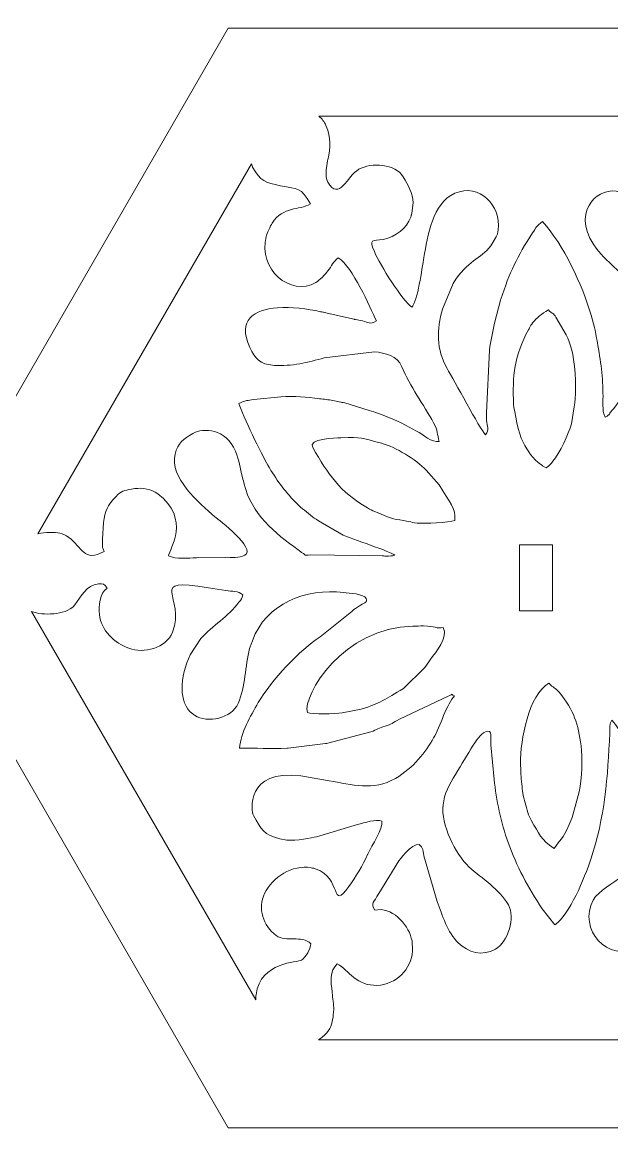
# Model space of a CAD drawing. Header units: centimetres. Extents: x -130 to 92, y -33 to 29.
# Drawn here: x -100.09 to -89.36, y -32.58 to -12.47 of the extents above; entities that cross this region are included whole.
import ezdxf

# ---------------------------------------------------------------- set-up
doc = ezdxf.new("R2010")
doc.units = ezdxf.units.CM
doc.header["$MEASUREMENT"] = 0
doc.layers.add('layer 1', color=7, linetype='Continuous')

msp = doc.modelspace()

# ---------------------------------------------------------------- linework, layer by layer
at = {"layer": 'layer 1', "color": 250, "lineweight": 9}
for points, knots in [([(-116.77003, 1.06752), (-116.77003, 1.06752), (-110.99653, 1.06752), (-110.99653, 1.06752), (-110.99653, 1.06752), (-110.99653, 1.06752), (-105.22303, 1.06754), (-105.22303, 1.06754), (-105.22303, 1.06754), (-105.22303, 1.06754), (-102.33627, -3.93246), (-102.33627, -3.93246), (-102.33627, -3.93246), (-102.33627, -3.93246), (-99.44953, -8.93246), (-99.44953, -8.93246), (-99.44953, -8.93246), (-99.44953, -8.93246), (-102.33629, -13.93246), (-102.33629, -13.93246), (-102.33629, -13.93246), (-102.33629, -13.93246), (-105.22303, -18.93244), (-105.22303, -18.93244), (-105.22303, -18.93244), (-105.22303, -18.93244), (-110.99653, -18.93244), (-110.99653, -18.93244), (-110.99653, -18.93244), (-110.99653, -18.93244), (-116.77003, -18.93246), (-116.77003, -18.93246), (-116.77003, -18.93246), (-116.77003, -18.93246), (-119.65679, -13.93246), (-119.65679, -13.93246), (-119.65679, -13.93246), (-119.65679, -13.93246), (-122.54353, -8.93246), (-122.54353, -8.93246), (-122.54353, -8.93246), (-122.54353, -8.93246), (-119.65677, -3.93246), (-119.65677, -3.93246), (-119.65677, -3.93246), (-119.65677, -3.93246), (-116.77003, 1.06752), (-116.77003, 1.06752)], [0, 0, 0, 0, 0.07692308, 0.07692308, 0.07692308, 0.07692308, 0.15384615, 0.15384615, 0.15384615, 0.15384615, 0.23076923, 0.23076923, 0.23076923, 0.23076923, 0.30769231, 0.30769231, 0.30769231, 0.30769231, 0.38461538, 0.38461538, 0.38461538, 0.38461538, 0.46153846, 0.46153846, 0.46153846, 0.46153846, 0.53846154, 0.53846154, 0.53846154, 0.53846154, 0.61538462, 0.61538462, 0.61538462, 0.61538462, 0.69230769, 0.69230769, 0.69230769, 0.69230769, 0.76923077, 0.76923077, 0.76923077, 0.76923077, 0.84615385, 0.84615385, 0.84615385, 0.84615385, 1, 1, 1, 1]), ([(-96.33909, -12.58298), (-96.33909, -12.58298), (-90.56559, -12.58298), (-90.56559, -12.58298), (-90.56559, -12.58298), (-90.56559, -12.58298), (-84.79209, -12.58296), (-84.79209, -12.58296), (-84.79209, -12.58296), (-84.79209, -12.58296), (-81.90533, -17.58296), (-81.90533, -17.58296), (-81.90533, -17.58296), (-81.90533, -17.58296), (-79.01859, -22.58296), (-79.01859, -22.58296), (-79.01859, -22.58296), (-79.01859, -22.58296), (-81.90535, -27.58296), (-81.90535, -27.58296), (-81.90535, -27.58296), (-81.90535, -27.58296), (-84.79209, -32.58294), (-84.79209, -32.58294), (-84.79209, -32.58294), (-84.79209, -32.58294), (-90.56559, -32.58294), (-90.56559, -32.58294), (-90.56559, -32.58294), (-90.56559, -32.58294), (-96.33909, -32.58296), (-96.33909, -32.58296), (-96.33909, -32.58296), (-96.33909, -32.58296), (-99.22585, -27.58296), (-99.22585, -27.58296), (-99.22585, -27.58296), (-99.22585, -27.58296), (-102.11259, -22.58296), (-102.11259, -22.58296), (-102.11259, -22.58296), (-102.11259, -22.58296), (-99.22583, -17.58296), (-99.22583, -17.58296), (-99.22583, -17.58296), (-99.22583, -17.58296), (-96.33909, -12.58298), (-96.33909, -12.58298)], [0, 0, 0, 0, 0.07692308, 0.07692308, 0.07692308, 0.07692308, 0.15384615, 0.15384615, 0.15384615, 0.15384615, 0.23076923, 0.23076923, 0.23076923, 0.23076923, 0.30769231, 0.30769231, 0.30769231, 0.30769231, 0.38461538, 0.38461538, 0.38461538, 0.38461538, 0.46153846, 0.46153846, 0.46153846, 0.46153846, 0.53846154, 0.53846154, 0.53846154, 0.53846154, 0.61538462, 0.61538462, 0.61538462, 0.61538462, 0.69230769, 0.69230769, 0.69230769, 0.69230769, 0.76923077, 0.76923077, 0.76923077, 0.76923077, 0.84615385, 0.84615385, 0.84615385, 0.84615385, 1, 1, 1, 1]), ([(-86.37493, -14.18296), (-86.37493, -14.18296), (-94.69031, -14.18298), (-94.69031, -14.18298), (-94.69031, -14.18298), (-94.63469, -14.22938), (-94.58959, -14.28726), (-94.56123, -14.35774), (-94.56123, -14.35774), (-94.46599, -14.59446), (-94.47331, -14.73764), (-94.52959, -14.98022), (-94.52959, -14.98022), (-94.53081, -14.98548), (-94.53291, -14.99296), (-94.53405, -14.99826), (-94.53405, -14.99826), (-94.53405, -14.99826), (-94.55409, -15.12742), (-94.55409, -15.12742), (-94.55409, -15.12742), (-94.56059, -15.19656), (-94.57327, -15.30322), (-94.52619, -15.3848), (-94.52619, -15.3848), (-94.32329, -15.73626), (-94.17521, -15.27312), (-93.96379, -15.15104), (-93.96379, -15.15104), (-93.73629, -15.0197), (-93.29431, -15.05024), (-93.15547, -15.29074), (-93.15547, -15.29074), (-93.06885, -15.4408), (-92.98145, -15.58386), (-92.97519, -15.76192), (-92.97519, -15.76192), (-92.97519, -15.76192), (-93.00051, -15.94736), (-93.00051, -15.94736), (-93.00051, -15.94736), (-93.00183, -15.9526), (-93.00365, -15.96016), (-93.00505, -15.96538), (-93.00505, -15.96538), (-93.01235, -15.993), (-93.00655, -15.97778), (-93.02069, -16.01884), (-93.02069, -16.01884), (-93.09309, -16.22886), (-93.29779, -16.37954), (-93.51715, -16.42528), (-93.51715, -16.42528), (-93.71437, -16.4664), (-93.79089, -16.4008), (-93.68185, -16.649), (-93.68185, -16.649), (-93.57497, -16.89246), (-93.17009, -17.5426), (-93.00165, -17.6578), (-93.00165, -17.6578), (-92.89249, -17.5488), (-92.81719, -16.95872), (-92.78103, -16.75584), (-92.78103, -16.75584), (-92.71115, -16.36336), (-92.62829, -15.76588), (-92.21673, -15.58756), (-92.21673, -15.58756), (-91.77369, -15.39564), (-91.37289, -15.80552), (-91.43053, -16.25272), (-91.43053, -16.25272), (-91.44013, -16.32712), (-91.44033, -16.31662), (-91.46485, -16.37806), (-91.46485, -16.37806), (-91.46485, -16.37806), (-91.56375, -16.54378), (-91.56375, -16.54378), (-91.56375, -16.54378), (-91.75531, -16.7859), (-91.98241, -16.80356), (-92.24583, -17.22598), (-92.24583, -17.22598), (-92.24583, -17.22598), (-92.44397, -17.6919), (-92.44397, -17.6919), (-92.44397, -17.6919), (-92.54233, -18.06378), (-92.56061, -18.42708), (-92.35859, -18.77194), (-92.35859, -18.77194), (-92.23295, -18.9864), (-91.76599, -19.86672), (-91.66253, -19.9772), (-91.66253, -19.9772), (-91.57775, -19.8926), (-91.63957, -19.82424), (-91.64247, -19.71352), (-91.64247, -19.71352), (-91.64417, -19.64618), (-91.64277, -19.64612), (-91.64517, -19.57818), (-91.64517, -19.57818), (-91.64517, -19.57818), (-91.58881, -18.44002), (-91.58881, -18.44002), (-91.58881, -18.44002), (-91.56747, -18.25802), (-91.53261, -18.12094), (-91.49387, -17.94648), (-91.49387, -17.94648), (-91.49387, -17.94648), (-91.38975, -17.53226), (-91.38975, -17.53226), (-91.38975, -17.53226), (-91.38803, -17.52714), (-91.38551, -17.51978), (-91.38379, -17.51462), (-91.38379, -17.51462), (-91.21949, -17.0313), (-91.08761, -16.73712), (-90.80387, -16.3053), (-90.80387, -16.3053), (-90.74455, -16.21498), (-90.73463, -16.17984), (-90.62455, -16.10346), (-90.62455, -16.10346), (-90.24235, -16.51168), (-89.90353, -17.2483), (-89.73975, -17.80138), (-89.73975, -17.80138), (-89.73975, -17.80138), (-89.67767, -18.02948), (-89.67767, -18.02948), (-89.67767, -18.02948), (-89.65515, -18.10384), (-89.66021, -18.12284), (-89.64697, -18.19146), (-89.64697, -18.19146), (-89.63271, -18.26544), (-89.62697, -18.28426), (-89.61535, -18.3537), (-89.61535, -18.3537), (-89.55833, -18.69334), (-89.51891, -19.0042), (-89.52427, -19.33918), (-89.52427, -19.33918), (-89.52533, -19.40594), (-89.52643, -19.4269), (-89.52323, -19.49326), (-89.52323, -19.49326), (-89.52289, -19.50064), (-89.51837, -19.55898), (-89.51531, -19.57224), (-89.51531, -19.57224), (-89.50271, -19.62656), (-89.51279, -19.60168), (-89.48185, -19.6581), (-89.48185, -19.6581), (-89.37705, -19.59444), (-89.42841, -19.6205), (-89.38481, -19.56878), (-89.38481, -19.56878), (-89.38481, -19.56878), (-89.34699, -19.52126), (-89.34699, -19.52126), (-89.34699, -19.52126), (-89.34281, -19.51616), (-89.33781, -19.51068), (-89.33361, -19.50558), (-89.33361, -19.50558), (-89.21333, -19.36052), (-89.12533, -19.19624), (-89.04617, -19.0252), (-89.04617, -19.0252), (-89.04617, -19.0252), (-88.94037, -18.8421), (-88.94037, -18.8421), (-88.94037, -18.8421), (-88.78895, -18.5582), (-88.65091, -18.5428), (-88.64653, -18.19044), (-88.64653, -18.19044), (-88.64641, -18.1804), (-88.65385, -18.08266), (-88.65511, -18.0728), (-88.65511, -18.0728), (-88.65511, -18.0728), (-88.66671, -17.99282), (-88.66671, -17.99282), (-88.66671, -17.99282), (-88.66763, -17.98648), (-88.66845, -17.97916), (-88.66943, -17.97284), (-88.66943, -17.97284), (-88.75043, -17.4674), (-89.10749, -17.12506), (-89.46329, -16.79116), (-89.46329, -16.79116), (-89.72453, -16.54608), (-89.96865, -16.16428), (-89.77817, -15.81126), (-89.77817, -15.81126), (-89.68127, -15.63168), (-89.48207, -15.5221), (-89.28427, -15.549), (-89.28427, -15.549), (-88.89957, -15.6014), (-88.65379, -16.15532), (-88.55537, -16.4849), (-88.55537, -16.4849), (-88.52347, -16.5916), (-88.48131, -16.6863), (-88.44923, -16.80166), (-88.44923, -16.80166), (-88.44923, -16.80166), (-88.28877, -17.28676), (-88.28877, -17.28676), (-88.28877, -17.28676), (-88.26061, -17.382), (-88.23381, -17.62468), (-88.08409, -17.46122), (-88.08409, -17.46122), (-88.06005, -17.43494), (-88.05699, -17.42616), (-88.01427, -17.37986), (-88.01427, -17.37986), (-88.01427, -17.37986), (-87.45339, -16.60718), (-87.45339, -16.60718), (-87.45339, -16.60718), (-87.45339, -16.60718), (-87.41849, -16.4051), (-87.41849, -16.4051), (-87.41849, -16.4051), (-87.61819, -16.45882), (-87.98531, -16.31604), (-88.09391, -16.128), (-88.09391, -16.128), (-88.20663, -15.93274), (-88.30067, -15.60674), (-88.17003, -15.3964), (-88.17003, -15.3964), (-88.04523, -15.19558), (-87.81795, -15.1133), (-87.58467, -15.08854), (-87.58467, -15.08854), (-87.49733, -15.07924), (-87.41775, -15.08688), (-87.33993, -15.10774), (-87.33993, -15.10774), (-86.91751, -15.22092), (-86.95061, -15.4492), (-86.86501, -15.63074), (-86.86501, -15.63074), (-86.66803, -15.51704), (-86.66045, -15.43154), (-86.57035, -15.2484), (-86.57035, -15.2484), (-86.72657, -14.9778), (-86.81253, -14.68928), (-86.62199, -14.40802), (-86.62199, -14.40802), (-86.56093, -14.31786), (-86.47455, -14.24194), (-86.37493, -14.18296)], [0, 0, 0, 0, 0.01470588, 0.01470588, 0.01470588, 0.01470588, 0.02941176, 0.02941176, 0.02941176, 0.02941176, 0.04411765, 0.04411765, 0.04411765, 0.04411765, 0.05882353, 0.05882353, 0.05882353, 0.05882353, 0.07352941, 0.07352941, 0.07352941, 0.07352941, 0.08823529, 0.08823529, 0.08823529, 0.08823529, 0.10294118, 0.10294118, 0.10294118, 0.10294118, 0.11764706, 0.11764706, 0.11764706, 0.11764706, 0.13235294, 0.13235294, 0.13235294, 0.13235294, 0.14705882, 0.14705882, 0.14705882, 0.14705882, 0.16176471, 0.16176471, 0.16176471, 0.16176471, 0.17647059, 0.17647059, 0.17647059, 0.17647059, 0.19117647, 0.19117647, 0.19117647, 0.19117647, 0.20588235, 0.20588235, 0.20588235, 0.20588235, 0.22058824, 0.22058824, 0.22058824, 0.22058824, 0.23529412, 0.23529412, 0.23529412, 0.23529412, 0.25, 0.25, 0.25, 0.25, 0.26470588, 0.26470588, 0.26470588, 0.26470588, 0.27941176, 0.27941176, 0.27941176, 0.27941176, 0.29411765, 0.29411765, 0.29411765, 0.29411765, 0.30882353, 0.30882353, 0.30882353, 0.30882353, 0.32352941, 0.32352941, 0.32352941, 0.32352941, 0.33823529, 0.33823529, 0.33823529, 0.33823529, 0.35294118, 0.35294118, 0.35294118, 0.35294118, 0.36764706, 0.36764706, 0.36764706, 0.36764706, 0.38235294, 0.38235294, 0.38235294, 0.38235294, 0.39705882, 0.39705882, 0.39705882, 0.39705882, 0.41176471, 0.41176471, 0.41176471, 0.41176471, 0.42647059, 0.42647059, 0.42647059, 0.42647059, 0.44117647, 0.44117647, 0.44117647, 0.44117647, 0.45588235, 0.45588235, 0.45588235, 0.45588235, 0.47058824, 0.47058824, 0.47058824, 0.47058824, 0.48529412, 0.48529412, 0.48529412, 0.48529412, 0.5, 0.5, 0.5, 0.5, 0.51470588, 0.51470588, 0.51470588, 0.51470588, 0.52941176, 0.52941176, 0.52941176, 0.52941176, 0.54411765, 0.54411765, 0.54411765, 0.54411765, 0.55882353, 0.55882353, 0.55882353, 0.55882353, 0.57352941, 0.57352941, 0.57352941, 0.57352941, 0.58823529, 0.58823529, 0.58823529, 0.58823529, 0.60294118, 0.60294118, 0.60294118, 0.60294118, 0.61764706, 0.61764706, 0.61764706, 0.61764706, 0.63235294, 0.63235294, 0.63235294, 0.63235294, 0.64705882, 0.64705882, 0.64705882, 0.64705882, 0.66176471, 0.66176471, 0.66176471, 0.66176471, 0.67647059, 0.67647059, 0.67647059, 0.67647059, 0.69117647, 0.69117647, 0.69117647, 0.69117647, 0.70588235, 0.70588235, 0.70588235, 0.70588235, 0.72058824, 0.72058824, 0.72058824, 0.72058824, 0.73529412, 0.73529412, 0.73529412, 0.73529412, 0.75, 0.75, 0.75, 0.75, 0.76470588, 0.76470588, 0.76470588, 0.76470588, 0.77941176, 0.77941176, 0.77941176, 0.77941176, 0.79411765, 0.79411765, 0.79411765, 0.79411765, 0.80882353, 0.80882353, 0.80882353, 0.80882353, 0.82352941, 0.82352941, 0.82352941, 0.82352941, 0.83823529, 0.83823529, 0.83823529, 0.83823529, 0.85294118, 0.85294118, 0.85294118, 0.85294118, 0.86764706, 0.86764706, 0.86764706, 0.86764706, 0.88235294, 0.88235294, 0.88235294, 0.88235294, 0.89705882, 0.89705882, 0.89705882, 0.89705882, 0.91176471, 0.91176471, 0.91176471, 0.91176471, 0.92647059, 0.92647059, 0.92647059, 0.92647059, 0.94117647, 0.94117647, 0.94117647, 0.94117647, 0.95588235, 0.95588235, 0.95588235, 0.95588235, 0.97058824, 0.97058824, 0.97058824, 0.97058824, 1, 1, 1, 1]), ([(-95.91671, -15.05138), (-95.91671, -15.05138), (-99.80047, -21.77824), (-99.80047, -21.77824), (-99.80047, -21.77824), (-99.73109, -21.7624), (-99.65671, -21.75512), (-99.57767, -21.75502), (-99.57767, -21.75502), (-99.44117, -21.75484), (-99.35069, -21.76262), (-99.23675, -21.84574), (-99.23675, -21.84574), (-99.00355, -22.01584), (-98.96105, -22.31122), (-98.59341, -22.09896), (-98.59341, -22.09896), (-98.63363, -22.0137), (-98.62009, -22.03788), (-98.62319, -21.95644), (-98.62319, -21.95644), (-98.62423, -21.92916), (-98.62329, -21.92048), (-98.62437, -21.87922), (-98.62437, -21.87922), (-98.62437, -21.87922), (-98.60949, -21.57566), (-98.60949, -21.57566), (-98.60949, -21.57566), (-98.56973, -21.35658), (-98.54841, -21.27296), (-98.37641, -21.09858), (-98.37641, -21.09858), (-98.28553, -21.00644), (-98.22923, -20.98798), (-98.09805, -20.96724), (-98.09805, -20.96724), (-98.09805, -20.96724), (-98.03789, -20.95828), (-98.03789, -20.95828), (-98.03789, -20.95828), (-97.89791, -20.93908), (-97.73565, -20.96524), (-97.62079, -21.05164), (-97.62079, -21.05164), (-97.00757, -21.51274), (-97.41025, -22.05712), (-97.42383, -22.1817), (-97.42383, -22.1817), (-97.29427, -22.2454), (-97.06317, -22.21656), (-96.91449, -22.21774), (-96.91449, -22.21774), (-96.91449, -22.21774), (-96.39287, -22.20784), (-96.39287, -22.20784), (-96.39287, -22.20784), (-96.27937, -22.20414), (-96.14025, -22.22892), (-96.03649, -22.169), (-96.03649, -22.169), (-95.82247, -22.04544), (-96.51731, -21.52356), (-96.57985, -21.47092), (-96.57985, -21.47092), (-96.87541, -21.22206), (-97.40725, -20.7558), (-97.30469, -20.3299), (-97.30469, -20.3299), (-97.25507, -20.12388), (-97.15425, -20.05532), (-96.98101, -19.9553), (-96.98101, -19.9553), (-96.79247, -19.84644), (-96.37781, -19.86338), (-96.20939, -20.2769), (-96.20939, -20.2769), (-96.13173, -20.46754), (-96.12635, -20.56448), (-96.08003, -20.75416), (-96.08003, -20.75416), (-96.06909, -20.79886), (-96.05567, -20.84038), (-96.04679, -20.87842), (-96.04679, -20.87842), (-95.92171, -21.414), (-95.48849, -21.76852), (-95.06805, -22.06982), (-95.06805, -22.06982), (-95.04103, -22.08916), (-95.03097, -22.09792), (-95.00383, -22.11708), (-95.00383, -22.11708), (-94.89813, -22.19166), (-94.97559, -22.16828), (-94.84355, -22.16458), (-94.84355, -22.16458), (-94.84355, -22.16458), (-93.54085, -22.18098), (-93.54085, -22.18098), (-93.54085, -22.18098), (-93.50015, -22.1818), (-93.51669, -22.18406), (-93.46491, -22.1845), (-93.46491, -22.1845), (-93.40917, -22.185), (-93.35275, -22.1821), (-93.30723, -22.16988), (-93.30723, -22.16988), (-93.37427, -22.10276), (-94.11855, -21.86804), (-94.24699, -21.80334), (-94.24699, -21.80334), (-94.24699, -21.80334), (-94.69629, -21.54318), (-94.69629, -21.54318), (-94.69629, -21.54318), (-94.75647, -21.50076), (-94.79235, -21.48558), (-94.84231, -21.44268), (-94.84231, -21.44268), (-94.93811, -21.36062), (-95.03721, -21.28726), (-95.12281, -21.19832), (-95.12281, -21.19832), (-95.31581, -20.99794), (-95.46945, -20.78794), (-95.61711, -20.5322), (-95.61711, -20.5322), (-95.73843, -20.32208), (-96.07247, -19.64384), (-96.14321, -19.41096), (-96.14321, -19.41096), (-96.02693, -19.34726), (-95.98681, -19.35622), (-95.87417, -19.33954), (-95.87417, -19.33954), (-95.87417, -19.33954), (-95.38009, -19.28892), (-95.38009, -19.28892), (-95.38009, -19.28892), (-95.13201, -19.27334), (-94.91523, -19.29418), (-94.67799, -19.32296), (-94.67799, -19.32296), (-94.59563, -19.33298), (-94.52431, -19.3388), (-94.43747, -19.35786), (-94.43747, -19.35786), (-94.43747, -19.35786), (-94.29133, -19.3863), (-94.29133, -19.3863), (-94.29133, -19.3863), (-94.28595, -19.3872), (-94.27829, -19.38854), (-94.27293, -19.38946), (-94.27293, -19.38946), (-94.24907, -19.39376), (-94.24787, -19.39336), (-94.21803, -19.39962), (-94.21803, -19.39962), (-94.21803, -19.39962), (-93.77385, -19.53536), (-93.77385, -19.53536), (-93.77385, -19.53536), (-93.54967, -19.61228), (-93.32509, -19.69254), (-93.11509, -19.80278), (-93.11509, -19.80278), (-93.11509, -19.80278), (-92.91349, -19.91132), (-92.91349, -19.91132), (-92.91349, -19.91132), (-92.79909, -19.96338), (-92.63627, -20.13424), (-92.50227, -20.09822), (-92.50227, -20.09822), (-92.54155, -19.9688), (-92.52499, -19.90618), (-92.60305, -19.76366), (-92.60305, -19.76366), (-92.78773, -19.42642), (-93.03937, -19.0969), (-93.17993, -18.74228), (-93.17993, -18.74228), (-93.26055, -18.53876), (-93.48637, -18.49246), (-93.68037, -18.4691), (-93.68037, -18.4691), (-93.68037, -18.4691), (-94.59433, -18.5802), (-94.59433, -18.5802), (-94.59433, -18.5802), (-94.87661, -18.66244), (-95.19871, -18.73802), (-95.49595, -18.7169), (-95.49595, -18.7169), (-95.59501, -18.70986), (-95.69401, -18.69342), (-95.76377, -18.63942), (-95.76377, -18.63942), (-95.86003, -18.56492), (-95.89841, -18.49466), (-95.94677, -18.3888), (-95.94677, -18.3888), (-96.17663, -17.88534), (-95.87095, -17.70334), (-95.44569, -17.66858), (-95.44569, -17.66858), (-95.18977, -17.64766), (-94.90449, -17.68736), (-94.65785, -17.7413), (-94.65785, -17.7413), (-94.62353, -17.74886), (-94.61739, -17.7501), (-94.58491, -17.75606), (-94.58491, -17.75606), (-94.57959, -17.75704), (-94.57195, -17.75836), (-94.56659, -17.75932), (-94.56659, -17.75932), (-94.56659, -17.75932), (-94.07781, -17.87218), (-94.07781, -17.87218), (-94.07781, -17.87218), (-94.03311, -17.88176), (-94.05721, -17.87684), (-94.02301, -17.88278), (-94.02301, -17.88278), (-93.97089, -17.8919), (-93.95335, -17.89206), (-93.89523, -17.9081), (-93.89523, -17.9081), (-93.78079, -17.93978), (-93.77025, -17.97658), (-93.64537, -17.90818), (-93.64537, -17.90818), (-93.77031, -17.64322), (-94.07105, -16.92896), (-94.33769, -16.7616), (-94.33769, -16.7616), (-94.43173, -16.82686), (-94.45331, -16.9114), (-94.52529, -16.99966), (-94.52529, -16.99966), (-94.57277, -17.05786), (-94.67577, -17.16906), (-94.74605, -17.20962), (-94.74605, -17.20962), (-95.20339, -17.47364), (-95.80925, -16.96634), (-95.64733, -16.37222), (-95.64733, -16.37222), (-95.63389, -16.32298), (-95.57169, -16.175), (-95.54211, -16.1313), (-95.54211, -16.1313), (-95.32841, -15.81552), (-95.05933, -15.90484), (-94.84361, -15.78028), (-94.84361, -15.78028), (-95.02295, -15.46962), (-95.05833, -15.51852), (-95.38971, -15.45108), (-95.38971, -15.45108), (-95.67011, -15.39404), (-95.74971, -15.36624), (-95.89527, -15.11406), (-95.89527, -15.11406), (-95.90175, -15.10284), (-95.90921, -15.07972), (-95.91671, -15.05138)], [0, 0, 0, 0, 0.01449275, 0.01449275, 0.01449275, 0.01449275, 0.02898551, 0.02898551, 0.02898551, 0.02898551, 0.04347826, 0.04347826, 0.04347826, 0.04347826, 0.05797101, 0.05797101, 0.05797101, 0.05797101, 0.07246377, 0.07246377, 0.07246377, 0.07246377, 0.08695652, 0.08695652, 0.08695652, 0.08695652, 0.10144928, 0.10144928, 0.10144928, 0.10144928, 0.11594203, 0.11594203, 0.11594203, 0.11594203, 0.13043478, 0.13043478, 0.13043478, 0.13043478, 0.14492754, 0.14492754, 0.14492754, 0.14492754, 0.15942029, 0.15942029, 0.15942029, 0.15942029, 0.17391304, 0.17391304, 0.17391304, 0.17391304, 0.1884058, 0.1884058, 0.1884058, 0.1884058, 0.20289855, 0.20289855, 0.20289855, 0.20289855, 0.2173913, 0.2173913, 0.2173913, 0.2173913, 0.23188406, 0.23188406, 0.23188406, 0.23188406, 0.24637681, 0.24637681, 0.24637681, 0.24637681, 0.26086957, 0.26086957, 0.26086957, 0.26086957, 0.27536232, 0.27536232, 0.27536232, 0.27536232, 0.28985507, 0.28985507, 0.28985507, 0.28985507, 0.30434783, 0.30434783, 0.30434783, 0.30434783, 0.31884058, 0.31884058, 0.31884058, 0.31884058, 0.33333333, 0.33333333, 0.33333333, 0.33333333, 0.34782609, 0.34782609, 0.34782609, 0.34782609, 0.36231884, 0.36231884, 0.36231884, 0.36231884, 0.37681159, 0.37681159, 0.37681159, 0.37681159, 0.39130435, 0.39130435, 0.39130435, 0.39130435, 0.4057971, 0.4057971, 0.4057971, 0.4057971, 0.42028986, 0.42028986, 0.42028986, 0.42028986, 0.43478261, 0.43478261, 0.43478261, 0.43478261, 0.44927536, 0.44927536, 0.44927536, 0.44927536, 0.46376812, 0.46376812, 0.46376812, 0.46376812, 0.47826087, 0.47826087, 0.47826087, 0.47826087, 0.49275362, 0.49275362, 0.49275362, 0.49275362, 0.50724638, 0.50724638, 0.50724638, 0.50724638, 0.52173913, 0.52173913, 0.52173913, 0.52173913, 0.53623188, 0.53623188, 0.53623188, 0.53623188, 0.55072464, 0.55072464, 0.55072464, 0.55072464, 0.56521739, 0.56521739, 0.56521739, 0.56521739, 0.57971014, 0.57971014, 0.57971014, 0.57971014, 0.5942029, 0.5942029, 0.5942029, 0.5942029, 0.60869565, 0.60869565, 0.60869565, 0.60869565, 0.62318841, 0.62318841, 0.62318841, 0.62318841, 0.63768116, 0.63768116, 0.63768116, 0.63768116, 0.65217391, 0.65217391, 0.65217391, 0.65217391, 0.66666667, 0.66666667, 0.66666667, 0.66666667, 0.68115942, 0.68115942, 0.68115942, 0.68115942, 0.69565217, 0.69565217, 0.69565217, 0.69565217, 0.71014493, 0.71014493, 0.71014493, 0.71014493, 0.72463768, 0.72463768, 0.72463768, 0.72463768, 0.73913043, 0.73913043, 0.73913043, 0.73913043, 0.75362319, 0.75362319, 0.75362319, 0.75362319, 0.76811594, 0.76811594, 0.76811594, 0.76811594, 0.7826087, 0.7826087, 0.7826087, 0.7826087, 0.79710145, 0.79710145, 0.79710145, 0.79710145, 0.8115942, 0.8115942, 0.8115942, 0.8115942, 0.82608696, 0.82608696, 0.82608696, 0.82608696, 0.84057971, 0.84057971, 0.84057971, 0.84057971, 0.85507246, 0.85507246, 0.85507246, 0.85507246, 0.86956522, 0.86956522, 0.86956522, 0.86956522, 0.88405797, 0.88405797, 0.88405797, 0.88405797, 0.89855072, 0.89855072, 0.89855072, 0.89855072, 0.91304348, 0.91304348, 0.91304348, 0.91304348, 0.92753623, 0.92753623, 0.92753623, 0.92753623, 0.94202899, 0.94202899, 0.94202899, 0.94202899, 0.95652174, 0.95652174, 0.95652174, 0.95652174, 0.97101449, 0.97101449, 0.97101449, 0.97101449, 1, 1, 1, 1]), ([(-90.98455, -20.1012), (-91.05189, -19.98464), (-91.14173, -19.5428), (-91.14841, -19.423), (-91.14841, -19.423), (-91.17679, -18.91568), (-91.13143, -18.52954), (-90.88011, -18.07244), (-90.88011, -18.07244), (-90.84211, -18.0033), (-90.86361, -18.02032), (-90.80031, -17.9401), (-90.80031, -17.9401), (-90.72733, -17.84768), (-90.64303, -17.7817), (-90.51645, -17.7086), (-90.51645, -17.7086), (-90.45209, -17.77732), (-90.42677, -17.7589), (-90.37909, -17.84154), (-90.37909, -17.84154), (-90.37909, -17.84154), (-90.19529, -18.15986), (-90.19529, -18.15986), (-90.19529, -18.15986), (-90.02415, -18.45626), (-89.99719, -19.10026), (-90.04549, -19.46866), (-90.04549, -19.46866), (-90.04549, -19.46866), (-90.09947, -19.78096), (-90.09947, -19.78096), (-90.09947, -19.78096), (-90.14881, -19.96502), (-90.30995, -20.31118), (-90.43585, -20.45966), (-90.43585, -20.45966), (-90.47899, -20.51058), (-90.48573, -20.53274), (-90.55575, -20.58134), (-90.55575, -20.58134), (-90.55575, -20.58134), (-90.62183, -20.54088), (-90.62183, -20.54088), (-90.62183, -20.54088), (-90.62675, -20.53756), (-90.63325, -20.5337), (-90.63817, -20.53022), (-90.63817, -20.53022), (-90.83309, -20.39142), (-90.86787, -20.30336), (-90.98455, -20.1012)], [0, 0, 0, 0, 0.07142857, 0.07142857, 0.07142857, 0.07142857, 0.14285714, 0.14285714, 0.14285714, 0.14285714, 0.21428571, 0.21428571, 0.21428571, 0.21428571, 0.28571429, 0.28571429, 0.28571429, 0.28571429, 0.35714286, 0.35714286, 0.35714286, 0.35714286, 0.42857143, 0.42857143, 0.42857143, 0.42857143, 0.5, 0.5, 0.5, 0.5, 0.57142857, 0.57142857, 0.57142857, 0.57142857, 0.64285714, 0.64285714, 0.64285714, 0.64285714, 0.71428571, 0.71428571, 0.71428571, 0.71428571, 0.78571429, 0.78571429, 0.78571429, 0.78571429, 0.85714286, 0.85714286, 0.85714286, 0.85714286, 1, 1, 1, 1]), ([(-92.73867, -20.62186), (-92.73867, -20.62186), (-92.50199, -20.88634), (-92.50199, -20.88634), (-92.50199, -20.88634), (-92.31089, -21.2173), (-92.20051, -21.31078), (-92.21571, -21.53972), (-92.21571, -21.53972), (-92.33353, -21.57548), (-92.76555, -21.59438), (-92.90047, -21.58436), (-92.90047, -21.58436), (-92.98603, -21.57804), (-92.98843, -21.56834), (-93.06547, -21.55458), (-93.06547, -21.55458), (-93.31707, -21.5096), (-93.34557, -21.52108), (-93.60195, -21.40464), (-93.60195, -21.40464), (-93.60699, -21.40234), (-93.61409, -21.3993), (-93.61919, -21.39712), (-93.61919, -21.39712), (-93.61919, -21.39712), (-93.67147, -21.37702), (-93.67147, -21.37702), (-93.67147, -21.37702), (-93.73357, -21.35178), (-93.74769, -21.34298), (-93.80679, -21.30822), (-93.80679, -21.30822), (-94.31509, -21.00966), (-94.51933, -20.70066), (-94.80105, -20.21264), (-94.80105, -20.21264), (-94.89523, -20.04954), (-94.38941, -20.0347), (-94.29159, -20.03306), (-94.29159, -20.03306), (-93.88733, -20.02624), (-93.94627, -20.02664), (-93.54979, -20.13392), (-93.54979, -20.13392), (-93.29211, -20.20358), (-92.92651, -20.42782), (-92.73867, -20.62186)], [0, 0, 0, 0, 0.07692308, 0.07692308, 0.07692308, 0.07692308, 0.15384615, 0.15384615, 0.15384615, 0.15384615, 0.23076923, 0.23076923, 0.23076923, 0.23076923, 0.30769231, 0.30769231, 0.30769231, 0.30769231, 0.38461538, 0.38461538, 0.38461538, 0.38461538, 0.46153846, 0.46153846, 0.46153846, 0.46153846, 0.53846154, 0.53846154, 0.53846154, 0.53846154, 0.61538462, 0.61538462, 0.61538462, 0.61538462, 0.69230769, 0.69230769, 0.69230769, 0.69230769, 0.76923077, 0.76923077, 0.76923077, 0.76923077, 0.84615385, 0.84615385, 0.84615385, 0.84615385, 1, 1, 1, 1]), ([(-91.03967, -21.98296), (-91.03967, -21.98296), (-90.43967, -21.98296), (-90.43967, -21.98296), (-90.43967, -21.98296), (-90.43967, -21.98296), (-90.43967, -23.18296), (-90.43967, -23.18296), (-90.43967, -23.18296), (-90.43967, -23.18296), (-91.03967, -23.18296), (-91.03967, -23.18296), (-91.03967, -23.18296), (-91.03967, -23.18296), (-91.03967, -21.98296), (-91.03967, -21.98296)], [0, 0, 0, 0, 0.2, 0.2, 0.2, 0.2, 0.4, 0.4, 0.4, 0.4, 0.6, 0.6, 0.6, 0.6, 1, 1, 1, 1]), ([(-99.91315, -23.19252), (-99.91315, -23.19252), (-95.83755, -30.25164), (-95.83755, -30.25164), (-95.83755, -30.25164), (-95.83689, -30.22118), (-95.83489, -30.19134), (-95.83151, -30.16244), (-95.83151, -30.16244), (-95.76003, -29.55192), (-95.06561, -29.57608), (-95.00863, -29.53342), (-95.00863, -29.53342), (-94.92261, -29.469), (-94.84209, -29.33192), (-94.83581, -29.2375), (-94.83581, -29.2375), (-95.00895, -29.06404), (-95.28201, -29.22198), (-95.46755, -29.08448), (-95.46755, -29.08448), (-95.70513, -28.90842), (-95.80779, -28.59146), (-95.67819, -28.31982), (-95.67819, -28.31982), (-95.53727, -28.0246), (-95.17145, -27.79306), (-94.82995, -27.85266), (-94.82995, -27.85266), (-94.77751, -27.8618), (-94.80667, -27.85562), (-94.75789, -27.87078), (-94.75789, -27.87078), (-94.25943, -28.02592), (-94.48151, -28.6585), (-94.14541, -28.19238), (-94.14541, -28.19238), (-94.01507, -28.0116), (-93.89447, -27.81438), (-93.80373, -27.61114), (-93.80373, -27.61114), (-93.80149, -27.60606), (-93.79877, -27.59886), (-93.79653, -27.59382), (-93.79653, -27.59382), (-93.73203, -27.44936), (-93.51173, -27.13582), (-93.54627, -27.00734), (-93.54627, -27.00734), (-93.64853, -26.9623), (-93.86645, -27.03446), (-93.98535, -27.06792), (-93.98535, -27.06792), (-93.98535, -27.06792), (-94.73613, -27.28732), (-94.73613, -27.28732), (-94.73613, -27.28732), (-94.82275, -27.30258), (-95.09605, -27.3695), (-95.27131, -27.34788), (-95.27131, -27.34788), (-95.27131, -27.34788), (-95.39981, -27.32526), (-95.39981, -27.32526), (-95.39981, -27.32526), (-95.68693, -27.26314), (-95.74011, -27.14608), (-95.88189, -26.90052), (-95.88189, -26.90052), (-95.92099, -26.8328), (-96.02691, -26.05526), (-95.01591, -26.17948), (-95.01591, -26.17948), (-95.01591, -26.17948), (-94.50167, -26.26892), (-94.50167, -26.26892), (-94.50167, -26.26892), (-94.09079, -26.34062), (-93.70715, -26.46354), (-93.29895, -26.22784), (-93.29895, -26.22784), (-92.96739, -26.03646), (-92.75273, -25.75018), (-92.60319, -25.49168), (-92.60319, -25.49168), (-92.49087, -25.29748), (-92.35669, -24.85208), (-92.22435, -24.7282), (-92.22435, -24.7282), (-92.32647, -24.68324), (-92.22127, -24.69272), (-92.34219, -24.7319), (-92.34219, -24.7319), (-92.34219, -24.7319), (-93.22233, -25.1528), (-93.22233, -25.1528), (-93.22233, -25.1528), (-93.34835, -25.21782), (-93.36979, -25.24916), (-93.48681, -25.27904), (-93.48681, -25.27904), (-93.60091, -25.3082), (-93.63095, -25.34308), (-93.74477, -25.3809), (-93.74477, -25.3809), (-93.74477, -25.3809), (-94.55063, -25.5907), (-94.55063, -25.5907), (-94.55063, -25.5907), (-94.55701, -25.5919), (-94.56425, -25.59266), (-94.57067, -25.59374), (-94.57067, -25.59374), (-94.57067, -25.59374), (-95.24599, -25.67522), (-95.24599, -25.67522), (-95.24599, -25.67522), (-95.25205, -25.67564), (-95.25959, -25.67624), (-95.26565, -25.67676), (-95.26565, -25.67676), (-95.55643, -25.70016), (-95.84585, -25.66974), (-96.13157, -25.68028), (-96.13157, -25.68028), (-96.11215, -25.38894), (-95.93705, -25.10246), (-95.79133, -24.84882), (-95.79133, -24.84882), (-95.56071, -24.44754), (-95.03511, -23.88826), (-94.66557, -23.6512), (-94.66557, -23.6512), (-94.66557, -23.6512), (-94.08897, -23.19062), (-94.08897, -23.19062), (-94.08897, -23.19062), (-94.03179, -23.13618), (-94.02407, -23.1343), (-93.93231, -23.07824), (-93.93231, -23.07824), (-93.84477, -23.02482), (-93.80629, -23.0315), (-93.83269, -22.95922), (-93.83269, -22.95922), (-93.86583, -22.86836), (-94.13709, -22.86012), (-94.23849, -22.8477), (-94.23849, -22.8477), (-94.92613, -22.76366), (-95.65033, -23.04048), (-95.89931, -23.72426), (-95.89931, -23.72426), (-95.90195, -23.73144), (-95.90961, -23.75206), (-95.91225, -23.75924), (-95.91225, -23.75924), (-95.91225, -23.75924), (-95.94941, -23.8646), (-95.94941, -23.8646), (-95.94941, -23.8646), (-96.03769, -24.19238), (-96.01847, -24.55238), (-96.15799, -24.8659), (-96.15799, -24.8659), (-96.27827, -25.13614), (-96.71289, -25.23334), (-96.95107, -25.07918), (-96.95107, -25.07918), (-96.95623, -25.07584), (-96.96243, -25.07158), (-96.96755, -25.06806), (-96.96755, -25.06806), (-96.97273, -25.06442), (-96.97893, -25.06012), (-96.98403, -25.05632), (-96.98403, -25.05632), (-97.12159, -24.95422), (-97.17629, -24.76726), (-97.17849, -24.61168), (-97.17849, -24.61168), (-97.18147, -24.39788), (-97.12127, -24.16568), (-97.02963, -23.97882), (-97.02963, -23.97882), (-97.02963, -23.97882), (-96.83559, -23.6848), (-96.83559, -23.6848), (-96.83559, -23.6848), (-96.62179, -23.4508), (-96.33605, -23.27902), (-96.14311, -23.02462), (-96.14311, -23.02462), (-96.09937, -22.96692), (-96.08413, -22.9669), (-96.07559, -22.88894), (-96.07559, -22.88894), (-96.15419, -22.81022), (-96.27229, -22.83046), (-96.38163, -22.8115), (-96.38163, -22.8115), (-96.38163, -22.8115), (-96.69569, -22.76412), (-96.69569, -22.76412), (-96.69569, -22.76412), (-97.85517, -22.55456), (-97.09915, -22.93434), (-97.35117, -23.56588), (-97.35117, -23.56588), (-97.47217, -23.86914), (-97.87825, -23.95908), (-98.14317, -23.862), (-98.14317, -23.862), (-98.40815, -23.76488), (-98.65131, -23.54474), (-98.68087, -23.24808), (-98.68087, -23.24808), (-98.69557, -23.10054), (-98.67717, -22.8605), (-98.54155, -22.76636), (-98.54155, -22.76636), (-98.59505, -22.68932), (-98.60919, -22.68238), (-98.69465, -22.69202), (-98.69465, -22.69202), (-98.92877, -22.71844), (-99.00559, -22.9164), (-99.12905, -23.0703), (-99.12905, -23.0703), (-99.22415, -23.18888), (-99.37957, -23.21984), (-99.51235, -23.23294), (-99.51235, -23.23294), (-99.67077, -23.24854), (-99.80357, -23.23214), (-99.91315, -23.19252)], [0, 0, 0, 0, 0.01666667, 0.01666667, 0.01666667, 0.01666667, 0.03333333, 0.03333333, 0.03333333, 0.03333333, 0.05, 0.05, 0.05, 0.05, 0.06666667, 0.06666667, 0.06666667, 0.06666667, 0.08333333, 0.08333333, 0.08333333, 0.08333333, 0.1, 0.1, 0.1, 0.1, 0.11666667, 0.11666667, 0.11666667, 0.11666667, 0.13333333, 0.13333333, 0.13333333, 0.13333333, 0.15, 0.15, 0.15, 0.15, 0.16666667, 0.16666667, 0.16666667, 0.16666667, 0.18333333, 0.18333333, 0.18333333, 0.18333333, 0.2, 0.2, 0.2, 0.2, 0.21666667, 0.21666667, 0.21666667, 0.21666667, 0.23333333, 0.23333333, 0.23333333, 0.23333333, 0.25, 0.25, 0.25, 0.25, 0.26666667, 0.26666667, 0.26666667, 0.26666667, 0.28333333, 0.28333333, 0.28333333, 0.28333333, 0.3, 0.3, 0.3, 0.3, 0.31666667, 0.31666667, 0.31666667, 0.31666667, 0.33333333, 0.33333333, 0.33333333, 0.33333333, 0.35, 0.35, 0.35, 0.35, 0.36666667, 0.36666667, 0.36666667, 0.36666667, 0.38333333, 0.38333333, 0.38333333, 0.38333333, 0.4, 0.4, 0.4, 0.4, 0.41666667, 0.41666667, 0.41666667, 0.41666667, 0.43333333, 0.43333333, 0.43333333, 0.43333333, 0.45, 0.45, 0.45, 0.45, 0.46666667, 0.46666667, 0.46666667, 0.46666667, 0.48333333, 0.48333333, 0.48333333, 0.48333333, 0.5, 0.5, 0.5, 0.5, 0.51666667, 0.51666667, 0.51666667, 0.51666667, 0.53333333, 0.53333333, 0.53333333, 0.53333333, 0.55, 0.55, 0.55, 0.55, 0.56666667, 0.56666667, 0.56666667, 0.56666667, 0.58333333, 0.58333333, 0.58333333, 0.58333333, 0.6, 0.6, 0.6, 0.6, 0.61666667, 0.61666667, 0.61666667, 0.61666667, 0.63333333, 0.63333333, 0.63333333, 0.63333333, 0.65, 0.65, 0.65, 0.65, 0.66666667, 0.66666667, 0.66666667, 0.66666667, 0.68333333, 0.68333333, 0.68333333, 0.68333333, 0.7, 0.7, 0.7, 0.7, 0.71666667, 0.71666667, 0.71666667, 0.71666667, 0.73333333, 0.73333333, 0.73333333, 0.73333333, 0.75, 0.75, 0.75, 0.75, 0.76666667, 0.76666667, 0.76666667, 0.76666667, 0.78333333, 0.78333333, 0.78333333, 0.78333333, 0.8, 0.8, 0.8, 0.8, 0.81666667, 0.81666667, 0.81666667, 0.81666667, 0.83333333, 0.83333333, 0.83333333, 0.83333333, 0.85, 0.85, 0.85, 0.85, 0.86666667, 0.86666667, 0.86666667, 0.86666667, 0.88333333, 0.88333333, 0.88333333, 0.88333333, 0.9, 0.9, 0.9, 0.9, 0.91666667, 0.91666667, 0.91666667, 0.91666667, 0.93333333, 0.93333333, 0.93333333, 0.93333333, 0.95, 0.95, 0.95, 0.95, 0.96666667, 0.96666667, 0.96666667, 0.96666667, 1, 1, 1, 1]), ([(-94.90013, -25.02998), (-94.98473, -24.71518), (-94.25511, -23.47892), (-92.98017, -23.45994), (-92.98017, -23.45994), (-92.90651, -23.45884), (-92.86241, -23.4548), (-92.78655, -23.45474), (-92.78655, -23.45474), (-92.58159, -23.4546), (-92.54245, -23.51232), (-92.42853, -23.48174), (-92.42853, -23.48174), (-92.33937, -23.67086), (-92.56207, -23.92744), (-92.66447, -24.07204), (-92.66447, -24.07204), (-92.70007, -24.1223), (-92.73877, -24.17738), (-92.77073, -24.21656), (-92.77073, -24.21656), (-92.77073, -24.21656), (-93.14987, -24.59552), (-93.14987, -24.59552), (-93.14987, -24.59552), (-93.48301, -24.78784), (-93.56907, -24.86138), (-93.92245, -24.96808), (-93.92245, -24.96808), (-93.92245, -24.96808), (-94.26679, -25.0335), (-94.26679, -25.0335), (-94.26679, -25.0335), (-94.39869, -25.05156), (-94.80811, -25.07052), (-94.90013, -25.02998)], [0, 0, 0, 0, 0.1, 0.1, 0.1, 0.1, 0.2, 0.2, 0.2, 0.2, 0.3, 0.3, 0.3, 0.3, 0.4, 0.4, 0.4, 0.4, 0.5, 0.5, 0.5, 0.5, 0.6, 0.6, 0.6, 0.6, 0.7, 0.7, 0.7, 0.7, 0.8, 0.8, 0.8, 0.8, 1, 1, 1, 1]), ([(-90.83013, -26.9855), (-90.90581, -26.85444), (-90.91293, -26.74808), (-90.94923, -26.6268), (-90.94923, -26.6268), (-90.98825, -26.49656), (-90.99179, -26.41352), (-91.00471, -26.28518), (-91.00471, -26.28518), (-91.01817, -26.15152), (-91.02073, -26.07988), (-91.02263, -25.9536), (-91.02263, -25.9536), (-91.02897, -25.53206), (-90.87571, -24.70754), (-90.50901, -24.49584), (-90.50901, -24.49584), (-90.42341, -24.5873), (-90.39881, -24.57102), (-90.32277, -24.6615), (-90.32277, -24.6615), (-90.04977, -24.98644), (-89.97443, -25.24628), (-89.92087, -25.63372), (-89.92087, -25.63372), (-89.89099, -25.85028), (-89.91105, -26.23482), (-89.95621, -26.46998), (-89.95621, -26.46998), (-89.95621, -26.46998), (-90.08287, -26.93586), (-90.08287, -26.93586), (-90.08287, -26.93586), (-90.24713, -27.34056), (-90.25021, -27.26644), (-90.41095, -27.50144), (-90.41095, -27.50144), (-90.66385, -27.32854), (-90.67709, -27.2506), (-90.83013, -26.9855)], [0, 0, 0, 0, 0.09090909, 0.09090909, 0.09090909, 0.09090909, 0.18181818, 0.18181818, 0.18181818, 0.18181818, 0.27272727, 0.27272727, 0.27272727, 0.27272727, 0.36363636, 0.36363636, 0.36363636, 0.36363636, 0.45454545, 0.45454545, 0.45454545, 0.45454545, 0.54545455, 0.54545455, 0.54545455, 0.54545455, 0.63636364, 0.63636364, 0.63636364, 0.63636364, 0.72727273, 0.72727273, 0.72727273, 0.72727273, 0.81818182, 0.81818182, 0.81818182, 0.81818182, 1, 1, 1, 1]), ([(-94.69803, -30.98296), (-94.69803, -30.98296), (-86.41453, -30.98294), (-86.41453, -30.98294), (-86.41453, -30.98294), (-86.57267, -30.86742), (-86.68763, -30.68698), (-86.71681, -30.4519), (-86.71681, -30.4519), (-86.73647, -30.2933), (-86.67225, -30.15686), (-86.61891, -30.0168), (-86.61891, -30.0168), (-86.54545, -29.82398), (-86.67149, -29.52654), (-86.89375, -29.65486), (-86.89375, -29.65486), (-87.02789, -29.7323), (-87.09145, -29.97376), (-87.44481, -29.98978), (-87.44481, -29.98978), (-87.78977, -30.00542), (-87.93927, -29.83948), (-88.09919, -29.56252), (-88.09919, -29.56252), (-88.21511, -29.3617), (-88.14721, -29.0313), (-88.00423, -28.8765), (-88.00423, -28.8765), (-87.89853, -28.76204), (-87.83661, -28.7139), (-87.66589, -28.66178), (-87.66589, -28.66178), (-87.52157, -28.61772), (-87.44381, -28.66446), (-87.29911, -28.58516), (-87.29911, -28.58516), (-87.45885, -28.30852), (-87.84525, -27.54082), (-88.08943, -27.37386), (-88.08943, -27.37386), (-88.24083, -27.52506), (-88.27607, -27.90206), (-88.33567, -28.11518), (-88.33567, -28.11518), (-88.33567, -28.11518), (-88.40493, -28.36572), (-88.40493, -28.36572), (-88.40493, -28.36572), (-88.41907, -28.41416), (-88.41291, -28.39086), (-88.42953, -28.43604), (-88.42953, -28.43604), (-88.42953, -28.43604), (-88.57909, -28.85728), (-88.57909, -28.85728), (-88.57909, -28.85728), (-88.64839, -29.00184), (-88.71239, -29.18886), (-88.89183, -29.29248), (-88.89183, -29.29248), (-89.42917, -29.6027), (-89.98801, -28.9648), (-89.70113, -28.44132), (-89.70113, -28.44132), (-89.60651, -28.2686), (-89.31857, -28.13384), (-89.18289, -28.00352), (-89.18289, -28.00352), (-88.89635, -27.7284), (-88.74619, -27.34896), (-88.64513, -26.97508), (-88.64513, -26.97508), (-88.50163, -26.44426), (-88.68255, -26.18894), (-88.91395, -25.78822), (-88.91395, -25.78822), (-88.99751, -25.64346), (-89.06495, -25.60896), (-89.14285, -25.49466), (-89.14285, -25.49466), (-89.23967, -25.35252), (-89.25547, -25.2829), (-89.36289, -25.16816), (-89.36289, -25.16816), (-89.40707, -25.22058), (-89.39655, -25.32054), (-89.40047, -25.40798), (-89.40047, -25.40798), (-89.43483, -26.18438), (-89.49273, -26.95548), (-89.74585, -27.6989), (-89.74585, -27.6989), (-89.86179, -28.03938), (-90.12811, -28.70136), (-90.39825, -28.8888), (-90.39825, -28.8888), (-90.39825, -28.8888), (-90.62817, -28.59908), (-90.62817, -28.59908), (-90.62817, -28.59908), (-90.88543, -28.22152), (-91.09519, -27.81722), (-91.25041, -27.39184), (-91.25041, -27.39184), (-91.37793, -27.04242), (-91.46331, -26.6097), (-91.50359, -26.2476), (-91.50359, -26.2476), (-91.50359, -26.2476), (-91.56493, -25.61606), (-91.56493, -25.61606), (-91.56493, -25.61606), (-91.57307, -25.52344), (-91.51613, -25.31362), (-91.66111, -25.37834), (-91.66111, -25.37834), (-91.74757, -25.4169), (-91.84363, -25.56106), (-91.88559, -25.62628), (-91.88559, -25.62628), (-91.99681, -25.799), (-92.08823, -25.97018), (-92.20403, -26.15604), (-92.20403, -26.15604), (-92.31825, -26.3393), (-92.40921, -26.50334), (-92.43313, -26.70974), (-92.43313, -26.70974), (-92.47335, -27.0574), (-92.20657, -27.6129), (-91.96125, -27.83526), (-91.96125, -27.83526), (-91.70895, -28.06394), (-91.41403, -28.23226), (-91.24339, -28.52784), (-91.24339, -28.52784), (-91.11233, -28.75484), (-91.24947, -29.19832), (-91.47759, -29.33004), (-91.47759, -29.33004), (-91.72075, -29.47042), (-91.97287, -29.3951), (-92.15831, -29.2163), (-92.15831, -29.2163), (-92.34779, -29.03356), (-92.45061, -28.71164), (-92.53893, -28.46898), (-92.53893, -28.46898), (-92.53893, -28.46898), (-92.77973, -27.63562), (-92.77973, -27.63562), (-92.77973, -27.63562), (-92.80409, -27.56128), (-92.77839, -27.5496), (-92.82441, -27.46986), (-92.82441, -27.46986), (-92.91661, -27.3102), (-93.18959, -27.66496), (-93.23387, -27.72536), (-93.23387, -27.72536), (-93.23387, -27.72536), (-93.60179, -28.31878), (-93.60179, -28.31878), (-93.60179, -28.31878), (-93.69443, -28.49856), (-93.75175, -28.48208), (-93.67257, -28.62658), (-93.67257, -28.62658), (-93.37181, -28.5457), (-93.07747, -28.87662), (-93.00971, -29.13084), (-93.00971, -29.13084), (-92.98151, -29.23672), (-92.99879, -29.16136), (-92.99235, -29.25092), (-92.99235, -29.25092), (-92.98705, -29.32542), (-92.98597, -29.29582), (-92.98927, -29.36708), (-92.98927, -29.36708), (-93.00445, -29.69394), (-93.29201, -29.98284), (-93.63445, -29.99074), (-93.63445, -29.99074), (-93.80205, -29.9946), (-93.93449, -29.9442), (-94.05693, -29.84572), (-94.05693, -29.84572), (-94.16381, -29.7597), (-94.24063, -29.66896), (-94.35543, -29.5969), (-94.35543, -29.5969), (-94.50281, -29.73484), (-94.47129, -29.93424), (-94.44929, -30.10996), (-94.44929, -30.10996), (-94.44853, -30.11614), (-94.44777, -30.12358), (-94.44705, -30.12976), (-94.44705, -30.12976), (-94.44635, -30.13594), (-94.44573, -30.14338), (-94.44505, -30.1495), (-94.44505, -30.1495), (-94.43687, -30.22582), (-94.43429, -30.25496), (-94.42639, -30.32754), (-94.42639, -30.32754), (-94.41363, -30.44544), (-94.41939, -30.41858), (-94.42839, -30.5192), (-94.42839, -30.5192), (-94.44001, -30.64932), (-94.46011, -30.75086), (-94.54633, -30.8528), (-94.54633, -30.8528), (-94.58731, -30.90126), (-94.63947, -30.94508), (-94.69803, -30.98296)], [0, 0, 0, 0, 0.01785714, 0.01785714, 0.01785714, 0.01785714, 0.03571429, 0.03571429, 0.03571429, 0.03571429, 0.05357143, 0.05357143, 0.05357143, 0.05357143, 0.07142857, 0.07142857, 0.07142857, 0.07142857, 0.08928571, 0.08928571, 0.08928571, 0.08928571, 0.10714286, 0.10714286, 0.10714286, 0.10714286, 0.125, 0.125, 0.125, 0.125, 0.14285714, 0.14285714, 0.14285714, 0.14285714, 0.16071429, 0.16071429, 0.16071429, 0.16071429, 0.17857143, 0.17857143, 0.17857143, 0.17857143, 0.19642857, 0.19642857, 0.19642857, 0.19642857, 0.21428571, 0.21428571, 0.21428571, 0.21428571, 0.23214286, 0.23214286, 0.23214286, 0.23214286, 0.25, 0.25, 0.25, 0.25, 0.26785714, 0.26785714, 0.26785714, 0.26785714, 0.28571429, 0.28571429, 0.28571429, 0.28571429, 0.30357143, 0.30357143, 0.30357143, 0.30357143, 0.32142857, 0.32142857, 0.32142857, 0.32142857, 0.33928571, 0.33928571, 0.33928571, 0.33928571, 0.35714286, 0.35714286, 0.35714286, 0.35714286, 0.375, 0.375, 0.375, 0.375, 0.39285714, 0.39285714, 0.39285714, 0.39285714, 0.41071429, 0.41071429, 0.41071429, 0.41071429, 0.42857143, 0.42857143, 0.42857143, 0.42857143, 0.44642857, 0.44642857, 0.44642857, 0.44642857, 0.46428571, 0.46428571, 0.46428571, 0.46428571, 0.48214286, 0.48214286, 0.48214286, 0.48214286, 0.5, 0.5, 0.5, 0.5, 0.51785714, 0.51785714, 0.51785714, 0.51785714, 0.53571429, 0.53571429, 0.53571429, 0.53571429, 0.55357143, 0.55357143, 0.55357143, 0.55357143, 0.57142857, 0.57142857, 0.57142857, 0.57142857, 0.58928571, 0.58928571, 0.58928571, 0.58928571, 0.60714286, 0.60714286, 0.60714286, 0.60714286, 0.625, 0.625, 0.625, 0.625, 0.64285714, 0.64285714, 0.64285714, 0.64285714, 0.66071429, 0.66071429, 0.66071429, 0.66071429, 0.67857143, 0.67857143, 0.67857143, 0.67857143, 0.69642857, 0.69642857, 0.69642857, 0.69642857, 0.71428571, 0.71428571, 0.71428571, 0.71428571, 0.73214286, 0.73214286, 0.73214286, 0.73214286, 0.75, 0.75, 0.75, 0.75, 0.76785714, 0.76785714, 0.76785714, 0.76785714, 0.78571429, 0.78571429, 0.78571429, 0.78571429, 0.80357143, 0.80357143, 0.80357143, 0.80357143, 0.82142857, 0.82142857, 0.82142857, 0.82142857, 0.83928571, 0.83928571, 0.83928571, 0.83928571, 0.85714286, 0.85714286, 0.85714286, 0.85714286, 0.875, 0.875, 0.875, 0.875, 0.89285714, 0.89285714, 0.89285714, 0.89285714, 0.91071429, 0.91071429, 0.91071429, 0.91071429, 0.92857143, 0.92857143, 0.92857143, 0.92857143, 0.94642857, 0.94642857, 0.94642857, 0.94642857, 0.96428571, 0.96428571, 0.96428571, 0.96428571, 1, 1, 1, 1])]:
    msp.add_open_spline(points, degree=3, knots=knots, dxfattribs=at)

doc.saveas('drawing.dxf')
